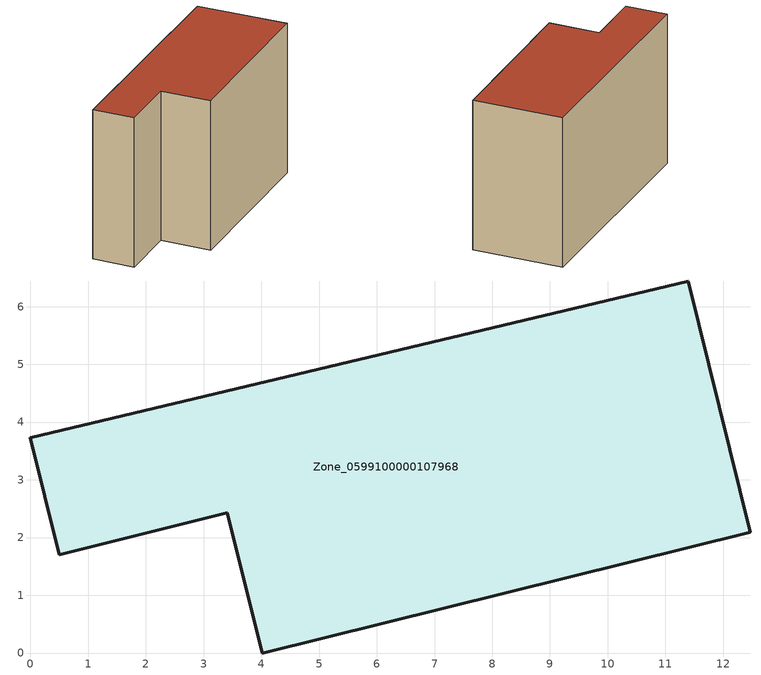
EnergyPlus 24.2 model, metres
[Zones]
Zone_0599100000107968
 floor ground (C_G): 0,3.73 11.39,6.44 12.47,2.09 4.01,0 3.41,2.43 0.5,1.71 z0
 wall outside (C_F): 11.39,6.44 0,3.73 0.5,1.71 3.41,2.43 4.01,0 12.47,2.09 11.39,6.44 z0:7.59
 roof outside (C_R): 12.47,2.09 11.39,6.44 0,3.73 0.5,1.71 3.41,2.43 4.01,0 z7.59
[BUILDING]
Pand.0599100000107968: North Axis=0; Terrain=City; Loads Convergence Tolerance Value=0.04; Temperature Convergence Tolerance Value=0.4; Solar Distribution=FullExterior; Maximum Number of Warmup Days=25; Minimum Number of Warmup Days=1
[Site:Location]
Rotterdam.The.Hague.AP_ZH_NLD Design_Conditions: Latitude=51.96; Longitude=4.45; Time Zone=1; Elevation=-4.5
[SITE:GROUNDTEMPERATURE:BUILDINGSURFACE]
18, 18, 18, 18, 18, 18, 18, 18, 18, 18, 18, 18
[MATERIAL] Thermal Absorptance=0.9; Solar Absorptance=0.7; Visible Absorptance=0.7
Name | Roughness | Thickness | Conductivity | Density | Specific Heat
G.TI.1946 | MediumSmooth | 0.15 | 1 | 540 | 1210
F.TI.1946 | Rough | 0.3 | 0.857143 | 1920 | 840
R.TI.1946 | MediumRough | 0.2 | 0.1 | 1500 | 1000
[CONSTRUCTION]
C_G: G.TI.1946
C_F: F.TI.1946
C_R: R.TI.1946
[ZONE]
Zone_0599100000107968: Type=1; Multiplier=1; Ceiling Height=Autocalculate; Volume=Autocalculate; Floor Area=autocalculate; Part of Total Floor Area=Yes
[ZONEINFILTRATION:DESIGNFLOWRATE]
Infil_Zone_0599100000107968: Zone or ZoneList or Space or SpaceList=Zone_0599100000107968; Schedule=AlwaysOn; Design Flow Rate Calculation Method=Flow/Area; Flow Rate per Floor Area=0.003; Constant Term Coefficient=1; Temperature Term Coefficient=0; Velocity Term Coefficient=0; Velocity Squared Term Coefficient=0
[HVACTEMPLATE:ZONE:IDEALLOADSAIRSYSTEM]
Zone_0599100000107968: Maximum Heating Supply Air Temperature=50; Minimum Cooling Supply Air Temperature=13; Maximum Heating Supply Air Humidity Ratio=0.0156; Minimum Cooling Supply Air Humidity Ratio=0.0077; Heating Limit=NoLimit; Cooling Limit=NoLimit; Dehumidification Control Type=ConstantSensibleHeatRatio; Cooling Sensible Heat Ratio=0.7; Dehumidification Setpoint=60; Humidification Control Type=None; Humidification Setpoint=30; Outdoor Air Method=None; Outdoor Air Flow Rate per Person=0.00944; Outdoor Air Flow Rate per Zone Floor Area=0; Outdoor Air Flow Rate per Zone=0; Demand Controlled Ventilation Type=None; Outdoor Air Economizer Type=NoEconomizer; Heat Recovery Type=None; Sensible Heat Recovery Effectiveness=0.7; Latent Heat Recovery Effectiveness=0.65
[ZONECONTROL:THERMOSTAT]
ThermostatControl_Zone_0599100000107968: Zone or ZoneList=Zone_0599100000107968; Control Type Schedule=DualSetpointControlType; Control 1=Thermostat_Zone_0599100000107968; Temperature Difference Between Cutout And Setpoint=0
[THERMOSTATSETPOINT:DUALSETPOINT]
Thermostat_Zone_0599100000107968: Heating Setpoint Temperature Schedule=HeatingSetpoint_Zone_0599100000107968; Cooling Setpoint Temperature Schedule=CoolingSetpoint_Zone_0599100000107968
[SCHEDULE:COMPACT]
HeatingSetpoint_Zone_0599100000107968: Through: 12/31, For: AllDays, Until: 24:00, 21
CoolingSetpoint_Zone_0599100000107968: Through: 12/31, For: AllDays, Until: 24:00, 24
DualSetpointControlType: Through: 12/31, For: AllDays, Until: 24:00, 4
AlwaysOn: Through: 12/31, For: AllDays, Until: 24:00, 1
